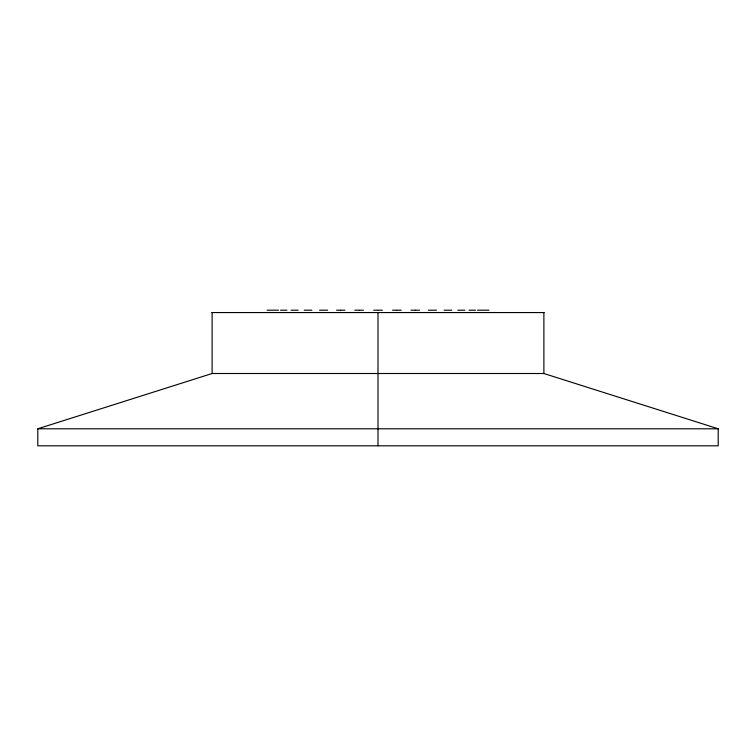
<?xml version="1.0" encoding="UTF-8"?>
<svg xmlns="http://www.w3.org/2000/svg" width="756" height="756" viewBox="0 0 756 756"><rect width="100%" height="100%" fill="white"/><g stroke="black" fill="none" stroke-linecap="round" stroke-linejoin="round"><path stroke-width="1.13" d="M543.885 312.559L543.885 373.511L718.2 428.794L718.2 445.804L37.8 445.804L37.8 428.794L212.115 373.511L212.115 312.559M267.104 310.196L278.558 310.196M280.514 310.196L286.959 310.196M291.079 310.196L298.157 310.196M304.205 310.196L311.859 310.196M319.514 310.196L327.641 310.196M336.543 310.196L340.644 310.196M340.899 310.196L345.001 310.196M354.762 310.196L358.873 310.196M359.317 310.196L363.438 310.196M373.634 310.196L377.735 310.196M378.265 310.196L382.366 310.196M392.562 310.196L396.683 310.196M397.127 310.196L401.238 310.196M410.999 310.196L415.101 310.196M415.356 310.196L419.457 310.196M428.359 310.196L436.486 310.196M444.141 310.196L451.795 310.196M457.843 310.196L464.921 310.196M469.041 310.196L475.486 310.196M477.442 310.196L488.896 310.196M211.869 312.559L544.131 312.559M211.869 373.511L544.131 373.511M37.8 428.794L718.2 428.794M378 312.559L378 445.804"/></g></svg>
